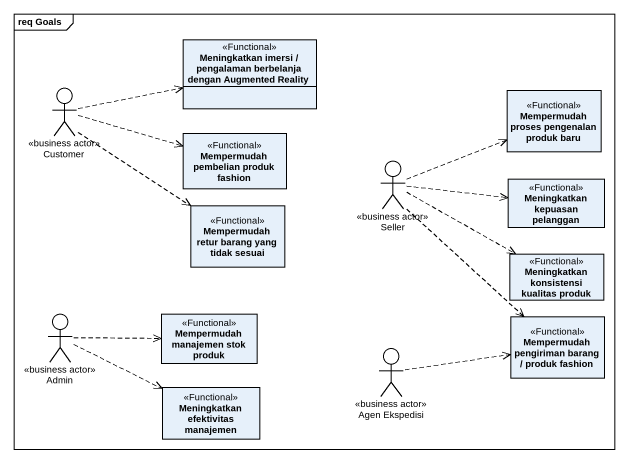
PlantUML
@startuml
mainframe req Goals
allowmixing
hide circle
hide empty members
class "Meningkatkan imersi / pengalaman berbelanja dengan Augmented Reality" as Meningkatkan_imersi <<Functional>>
actor Customer <<business actor>>
class "Mempermudah proses pengenalan produk baru" as Mempermudah_proses <<Functional>>
class "Mempermudah pembelian produk fashion" as Mempermudah_pembelian <<Functional>>
actor Seller <<business actor>>
class "Mempermudah retur barang yang tidak sesuai" as Mempermudah_retur_barang <<Functional>>
class "Meningkatkan kepuasan pelanggan" as Meningkatkan_kepuasan <<Functional>>
class "Meningkatkan konsistensi kualitas produk" as Meningkatkan_konsistensi <<Functional>>
actor Admin <<business actor>>
class "Mempermudah manajemen stok produk" as Mempermudah_manajemen_stok <<Functional>>
class "Mempermudah pengiriman barang / produk fashion" as Mempermudah_pengiriman <<Functional>>
actor "Agen Ekspedisi" as Agen_Ekspedisi <<business actor>>
class "Meningkatkan efektivitas manajemen" as Meningkatkan_efektivitas <<Functional>>
Customer .right.> Meningkatkan_imersi
Customer .right.> Mempermudah_pembelian
Customer ..> Mempermudah_retur_barang
Seller .right.> Mempermudah_proses
Seller .right.> Meningkatkan_kepuasan
Seller .right.> Meningkatkan_konsistensi
Seller ..> Mempermudah_pengiriman
Admin .right.> Mempermudah_manajemen_stok
Admin .right.> Meningkatkan_efektivitas
Agen_Ekspedisi .right.> Mempermudah_pengiriman
@enduml
